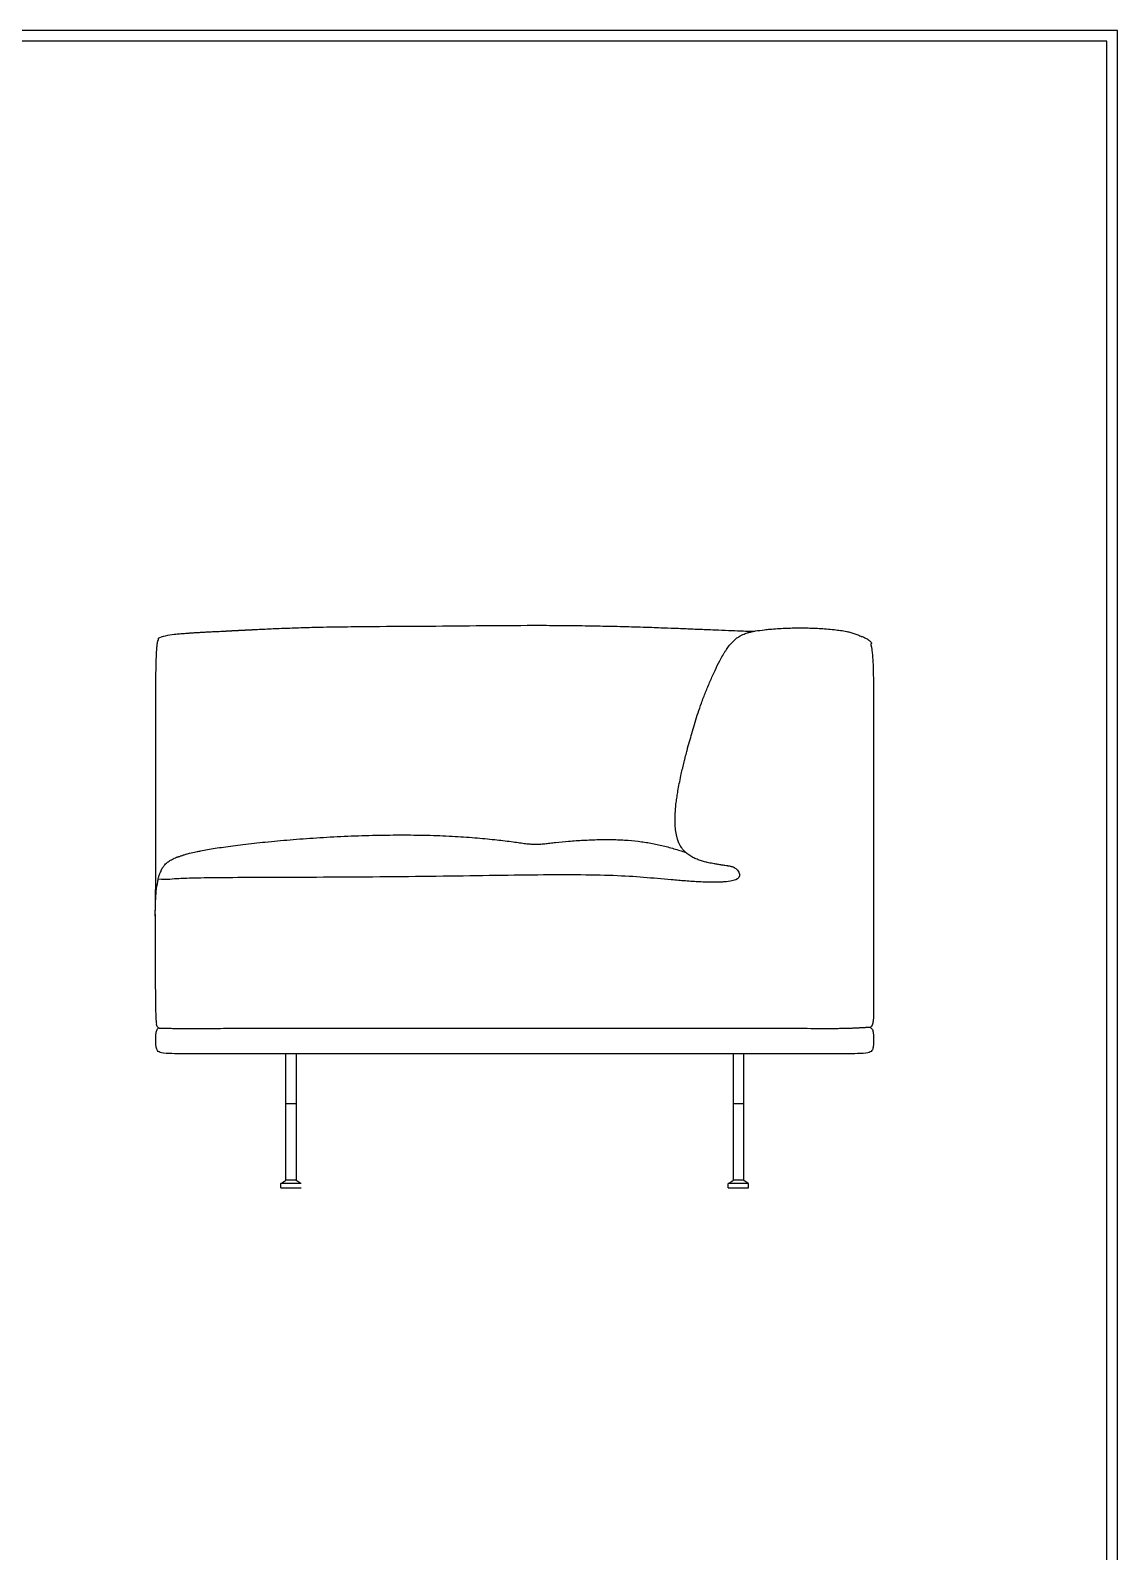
# Model space of a CAD drawing. Header units: millimetres. Extents: x 0 to 2575, y 0 to 3642.
# Drawn here: x 1288 to 2575, y 1840 to 3642 of the extents above; entities that cross this region are included whole.
import ezdxf

# ---------------------------------------------------------------- set-up
doc = ezdxf.new("R2010")
doc.units = ezdxf.units.MM
doc.layers.add('4513 Delphi Corner module 85 x 85 cm', color=7, linetype='Continuous', true_color=0x000000)

msp = doc.modelspace()

# ---------------------------------------------------------------- linework, layer by layer
at = {"layer": '4513 Delphi Corner module 85 x 85 cm'}
for points in [[(0, 0), (2575.1, 0), (2575.1, 3641.9), (0, 3641.9)], [(12.8, 12.8), (2562.3, 12.8), (2562.3, 3629.1), (12.8, 3629.1)]]:
    msp.add_lwpolyline(points, close=True, dxfattribs=at)
at = {"layer": '4513 Delphi Corner module 85 x 85 cm', "color": 178, "lineweight": -3, "true_color": 0x000000}
for points in [[(2172.3, 2933.4), (2174.5, 2933.6), (2176.7, 2933.7), (2178.9, 2933.8), (2181.1, 2933.9), (2183.3, 2934), (2185.5, 2934.1), (2187.7, 2934.1), (2189.9, 2934.2), (2192, 2934.2), (2194.2, 2934.3), (2196.3, 2934.3), (2198.4, 2934.3), (2200.5, 2934.3), (2202.5, 2934.3), (2204.6, 2934.3), (2206.6, 2934.2), (2208.6, 2934.2), (2210.5, 2934.1), (2212.4, 2934.1), (2214.3, 2934), (2216.2, 2933.9), (2218, 2933.9), (2219.8, 2933.8), (2221.5, 2933.7)], [(2254.3, 2930), (2255.5, 2929.7), (2256.7, 2929.4), (2257.9, 2929.1), (2259.2, 2928.8), (2260.4, 2928.5), (2261.6, 2928.1), (2262.8, 2927.8), (2264, 2927.4), (2265.2, 2926.9), (2266.4, 2926.5), (2267.6, 2926), (2268.8, 2925.5), (2270, 2924.9), (2271.1, 2924.4), (2271.2, 2924.3), (2271.5, 2924.2), (2272, 2924.1), (2272.6, 2923.9), (2273.6, 2923.5), (2274.6, 2923.1), (2275.6, 2922.6), (2276.5, 2922.1), (2277.5, 2921.6), (2278.4, 2921.1), (2279.2, 2920.6), (2279.6, 2920.3), (2280, 2920), (2280.7, 2919.5), (2281.4, 2919), (2281.9, 2918.5), (2282.4, 2918.1), (2282.8, 2917.6)], [(1882.4, 2459.6), (1861.1, 2459.6), (1760.1, 2459.6)]]:
    msp.add_lwpolyline(points, dxfattribs=at)
for points, knots in [([(1759.8, 2936.4), (1780.8, 2936.6), (1802.4, 2936.8), (1843.4, 2937.2), (1863.5, 2937.3), (1883.5, 2937.3)], [348.798368, 348.798368, 348.798368, 348.798368, 412.183515, 412.183515, 472.496619, 472.496619, 472.496619, 472.496619]), ([(1883.5, 2937.3), (1894.2, 2937.3), (1903.8, 2937.3), (1922.9, 2937.1), (1932.4, 2937), (1951.1, 2936.8), (1960.4, 2936.6), (1977.7, 2936.2), (1987.2, 2936), (1996.2, 2935.8)], [472.496619, 472.496619, 472.496619, 472.496619, 493.548976, 493.548976, 519.283324, 519.283324, 550.807735, 550.807735, 585.287342, 585.287342, 585.287342, 585.287342]), ([(1465.5, 2927.5), (1465.7, 2927.5), (1465.9, 2927.5), (1466.1, 2927.5), (1467.3, 2927.6), (1468.4, 2927.7), (1469.6, 2927.8), (1469.8, 2927.8), (1469.9, 2927.8), (1470.1, 2927.8), (1471.2, 2927.9), (1472.3, 2928), (1473.4, 2928.1), (1474, 2928.1), (1474.7, 2928.2), (1475.4, 2928.2), (1476.1, 2928.3), (1476.8, 2928.3), (1477.4, 2928.3), (1478.9, 2928.4), (1480.3, 2928.5), (1481.7, 2928.6), (1481.8, 2928.6), (1481.8, 2928.6), (1481.8, 2928.6), (1483.4, 2928.7), (1485, 2928.8), (1486.6, 2928.9), (1487.4, 2928.9), (1488.2, 2929), (1489.1, 2929), (1490, 2929.1), (1490.8, 2929.1), (1491.7, 2929.2), (1493.6, 2929.3), (1495.4, 2929.4), (1497.2, 2929.5), (1497.4, 2929.5), (1497.5, 2929.5), (1497.6, 2929.5), (1499.4, 2929.6), (1501.3, 2929.7), (1503.2, 2929.8), (1504.6, 2929.8), (1506, 2929.9), (1507.3, 2930), (1508.1, 2930), (1508.8, 2930.1), (1509.5, 2930.1), (1511.8, 2930.2), (1514, 2930.3), (1516.3, 2930.4)], [111.558312, 111.558312, 111.558312, 111.558312, 112.558312, 112.558312, 112.558312, 113.558312, 113.558312, 113.558312, 114.558312, 114.558312, 114.558312, 115.558312, 115.558312, 115.558312, 116.558312, 116.558312, 116.558312, 117.558312, 117.558312, 117.558312, 118.558312, 118.558312, 118.558312, 119.558312, 119.558312, 119.558312, 120.558312, 120.558312, 120.558312, 121.558312, 121.558312, 121.558312, 122.558312, 122.558312, 122.558312, 123.558312, 123.558312, 123.558312, 124.558312, 124.558312, 124.558312, 125.558312, 125.558312, 125.558312, 126.558312, 126.558312, 126.558312, 127.558312, 127.558312, 127.558312, 128.558312, 128.558312, 128.558312, 128.558312]), ([(1551.2, 2932.2), (1552.8, 2932.3), (1554.6, 2932.4), (1559.3, 2932.6), (1562.5, 2932.8), (1568.7, 2933), (1571.9, 2933.2), (1578.3, 2933.5), (1581.5, 2933.6), (1591.4, 2934), (1598.4, 2934.2), (1612, 2934.7), (1619.2, 2934.9), (1626.1, 2935.1)], [136.558312, 136.558312, 136.558312, 136.558312, 142.986745, 142.986745, 153.037382, 153.037382, 163.015232, 163.015232, 173.07378, 173.07378, 193.465435, 193.465435, 214.68314, 214.68314, 214.68314, 214.68314]), ([(1626.1, 2935.1), (1637.2, 2935.3), (1647.9, 2935.5), (1670.1, 2935.8), (1681.4, 2935.9), (1714.6, 2936.2), (1737.8, 2936.3), (1759.8, 2936.4)], [214.68314, 214.68314, 214.68314, 214.68314, 248.292263, 248.292263, 282.231334, 282.231334, 348.798368, 348.798368, 348.798368, 348.798368]), ([(1996.2, 2935.8), (2005.2, 2935.5), (2014.3, 2935.2), (2027, 2934.8), (2030.6, 2934.6), (2039.6, 2934.3), (2044.9, 2934.1), (2053.5, 2933.8), (2056.6, 2933.7), (2065.5, 2933.3), (2071, 2933.1), (2080, 2932.7), (2082.9, 2932.6), (2088.3, 2932.4), (2091.8, 2932.2), (2095.7, 2932.1)], [585.287342, 585.287342, 585.287342, 585.287342, 611.757976, 611.757976, 622.363936, 622.363936, 638.009748, 638.009748, 647.378856, 647.378856, 664.090974, 664.090974, 673.830733, 673.830733, 685.501513, 685.501513, 685.501513, 685.501513]), ([(2102.3, 2931.8), (2107.7, 2931.6), (2113.1, 2931.4), (2122.7, 2931), (2127.2, 2930.8), (2135.6, 2930.5), (2138.9, 2930.4), (2142.4, 2930.2), (2143.3, 2930.2), (2144.2, 2930.2)], [692.16163, 692.16163, 692.16163, 692.16163, 709.693991, 709.693991, 723.154005, 723.154005, 733.544946, 733.544946, 736.679322, 736.679322, 736.679322, 736.679322]), ([(2103.9, 2895.2), (2104.5, 2896.3), (2105.1, 2897.4), (2106.9, 2900.6), (2108, 2902.6), (2109.8, 2905.5), (2110.4, 2906.4), (2112.1, 2908.9), (2113.2, 2910.5), (2116, 2914.3), (2117.7, 2916.2), (2120.4, 2919), (2121.4, 2919.9), (2123.1, 2921.3), (2123.7, 2921.8), (2124.3, 2922.3)], [390.483033, 390.483033, 390.483033, 390.483033, 394.272349, 394.272349, 401.188757, 401.188757, 404.39308, 404.39308, 410.376284, 410.376284, 419.253912, 419.253912, 425.351377, 425.351377, 429.685725, 429.685725, 429.685725, 429.685725]), ([(2124.3, 2922.3), (2124.9, 2922.7), (2125.5, 2923.1), (2126.7, 2923.9), (2127.4, 2924.3), (2129.2, 2925.4), (2130.3, 2925.9), (2133.2, 2927.2), (2135, 2927.9), (2137.3, 2928.6), (2137.9, 2928.7), (2138.9, 2929), (2139.2, 2929.1), (2139.8, 2929.2), (2140.2, 2929.3), (2141.1, 2929.5), (2141.8, 2929.7), (2143.7, 2930.1), (2145, 2930.3), (2146.4, 2930.6)], [429.685725, 429.685725, 429.685725, 429.685725, 434.06521, 434.06521, 439.984706, 439.984706, 450.689977, 450.689977, 472.2183, 472.2183, 480.438219, 480.438219, 484.637492, 484.637492, 488.896591, 488.896591, 497.450469, 497.450469, 514.323792, 514.323792, 514.323792, 514.323792]), ([(2146.4, 2930.6), (2149.6, 2931.1), (2153, 2931.6), (2158.9, 2932.3), (2161, 2932.5), (2166, 2933), (2168.9, 2933.2), (2172.3, 2933.4)], [514.323792, 514.323792, 514.323792, 514.323792, 553.232379, 553.232379, 573.023123, 573.023123, 593.838932, 593.838932, 593.838932, 593.838932]), ([(2239.4, 2932.2), (2241.9, 2931.9), (2244.5, 2931.6), (2249.5, 2930.9), (2251.9, 2930.5), (2254.3, 2930)], [636.181856, 636.181856, 636.181856, 636.181856, 643.868706, 643.868706, 651.493835, 651.493835, 651.493835, 651.493835]), ([(1436.4, 2891.4), (1436.5, 2894.1), (1436.6, 2896.7), (1436.8, 2902.1), (1436.9, 2905.1), (1437.1, 2907.8), (1437.1, 2908.1), (1437.1, 2908.5), (1437.2, 2908.8), (1437.2, 2909.1), (1437.2, 2909.4), (1437.2, 2909.7), (1437.3, 2910), (1437.3, 2910.3), (1437.3, 2910.6), (1437.3, 2910.9), (1437.4, 2911.2), (1437.4, 2911.4), (1437.4, 2911.7), (1437.4, 2912), (1437.5, 2912.2), (1437.5, 2912.5), (1437.5, 2912.7), (1437.5, 2913), (1437.6, 2913.2), (1437.6, 2913.4), (1437.6, 2913.7), (1437.6, 2913.9), (1437.7, 2914.1), (1437.7, 2914.3), (1437.7, 2914.5), (1437.8, 2914.7), (1437.8, 2914.9), (1437.8, 2915.1), (1437.8, 2915.3), (1437.9, 2915.5), (1437.9, 2915.7), (1437.9, 2915.8), (1438, 2916), (1438, 2916.2), (1438, 2916.4), (1438, 2916.5)], [75.875949, 75.875949, 75.875949, 75.875949, 84.093058, 84.093058, 92.869564, 92.869564, 92.869564, 93.869564, 93.869564, 93.869564, 94.869564, 94.869564, 94.869564, 95.869564, 95.869564, 95.869564, 96.869564, 96.869564, 96.869564, 97.869564, 97.869564, 97.869564, 98.869564, 98.869564, 98.869564, 99.869564, 99.869564, 99.869564, 100.869564, 100.869564, 100.869564, 101.869564, 101.869564, 101.869564, 102.869564, 102.869564, 102.869564, 103.869564, 103.869564, 103.869564, 104.869564, 104.869564, 104.869564, 104.869564]), ([(2282.8, 2917.6), (2283.3, 2917.2), (2283.4, 2916.9), (2283.6, 2916.3), (2283.6, 2916.1), (2283.5, 2915.9), (2283.5, 2915.8), (2283.5, 2915.7), (2283.4, 2915.6), (2283.4, 2915.5), (2283.3, 2915.5), (2283.3, 2915.4), (2283.2, 2915.4), (2283.1, 2915.3), (2283.1, 2915.3), (2283, 2915.2), (2283, 2915.1), (2283, 2915.1)], [681.878636, 681.878636, 681.878636, 681.878636, 683.958782, 683.958782, 686.682296, 686.682296, 687.692556, 687.692556, 688.626974, 688.626974, 689.371368, 689.371368, 689.779778, 689.779778, 689.994959, 689.994959, 690.249588, 690.249588, 690.249588, 690.249588]), ([(2283, 2915.1), (2282.9, 2915.1), (2282.9, 2915.1), (2282.9, 2915), (2282.9, 2915), (2282.8, 2914.9), (2282.8, 2914.8), (2282.8, 2914.7), (2282.8, 2914.6), (2282.9, 2914.4), (2282.9, 2914.3), (2283, 2913.8), (2283.1, 2913.5), (2283.2, 2912.9), (2283.3, 2912.6), (2283.5, 2911.9), (2283.5, 2911.7), (2283.6, 2911.5)], [690.249588, 690.249588, 690.249588, 690.249588, 691.3994, 691.3994, 692.703711, 692.703711, 694.088316, 694.088316, 694.470073, 694.470073, 695.083435, 695.083435, 695.772902, 695.772902, 697.07111, 697.07111, 697.853984, 697.853984, 697.853984, 697.853984]), ([(2283.6, 2911.5), (2283.7, 2910.8), (2283.8, 2910.3), (2283.9, 2909.3), (2284, 2908.9), (2284.2, 2907.5), (2284.3, 2906.6), (2284.6, 2903.7), (2284.8, 2901.6), (2285.2, 2895.6), (2285.4, 2891.4), (2285.6, 2887.5)], [697.853984, 697.853984, 697.853984, 697.853984, 699.815311, 699.815311, 700.997343, 700.997343, 703.922373, 703.922373, 709.966473, 709.966473, 722.004682, 722.004682, 722.004682, 722.004682]), ([(1436.1, 2857.7), (1436.1, 2860.8), (1436.1, 2863.7), (1436.1, 2866.6), (1436.2, 2871), (1436.2, 2875.4), (1436.2, 2880.9), (1436.3, 2882.1), (1436.3, 2884.3), (1436.3, 2885.2), (1436.3, 2887.9), (1436.4, 2889.8), (1436.4, 2891.4)], [41.159425, 41.159425, 41.159425, 41.159425, 50.21044, 50.21044, 50.21044, 63.10372, 63.10372, 66.35216, 66.35216, 68.819329, 68.819329, 75.875949, 75.875949, 75.875949, 75.875949]), ([(2082.3, 2845.2), (2083.8, 2849.5), (2085.5, 2853.8), (2088.9, 2862.4), (2090.8, 2866.8), (2094.4, 2875.4), (2096.4, 2879.7), (2100.1, 2887.6), (2102, 2891.5), (2103.9, 2895.2)], [335.956628, 335.956628, 335.956628, 335.956628, 349.713903, 349.713903, 363.960196, 363.960196, 377.833632, 377.833632, 390.483033, 390.483033, 390.483033, 390.483033]), ([(2285.6, 2887.5), (2285.7, 2883.4), (2285.8, 2879.1), (2285.9, 2870.1), (2286, 2865.2), (2286, 2855.2), (2286, 2850.1), (2286.1, 2839.9), (2286.1, 2835), (2286.1, 2830)], [722.004682, 722.004682, 722.004682, 722.004682, 734.5471, 734.5471, 749.315367, 749.315367, 765.098384, 765.098384, 780.921654, 780.921654, 780.921654, 780.921654]), ([(2069, 2802), (2069.8, 2805.4), (2070.7, 2808.4), (2072.6, 2815.4), (2073.6, 2818.9), (2075.8, 2826.1), (2077, 2829.8), (2079.5, 2837.4), (2080.9, 2841.3), (2082.3, 2845.2)], [289.25592, 289.25592, 289.25592, 289.25592, 300.558702, 300.558702, 311.746852, 311.746852, 323.389785, 323.389785, 335.956628, 335.956628, 335.956628, 335.956628]), ([(2058, 2759.3), (2058.5, 2761.6), (2059, 2764), (2059.9, 2767.7), (2060.2, 2768.9), (2061, 2772.5), (2061.6, 2774.9), (2062.5, 2778.5), (2062.8, 2779.7), (2063.7, 2783.3), (2064.3, 2785.7), (2065.3, 2789.3), (2065.6, 2790.5), (2067, 2795.5), (2068, 2798.9), (2069, 2802)], [225.948, 225.948, 225.948, 225.948, 235.150414, 235.150414, 240.001024, 240.001024, 249.869822, 249.869822, 254.865937, 254.865937, 265.276243, 265.276243, 270.945629, 270.945629, 289.25592, 289.25592, 289.25592, 289.25592]), ([(2051.9, 2723.9), (2052, 2724.9), (2052.2, 2726), (2052.5, 2728.4), (2052.6, 2729.6), (2053, 2731.9), (2053.1, 2733), (2053.7, 2736.5), (2054, 2738.8), (2055.4, 2746.7), (2056.6, 2752.6), (2058, 2759.3)], [164.1445, 164.1445, 164.1445, 164.1445, 172.190625, 172.190625, 179.107143, 179.107143, 185.810251, 185.810251, 198.432185, 198.432185, 225.948, 225.948, 225.948, 225.948]), ([(1516.3, 2674.7), (1520, 2675.2), (1523.7, 2675.7), (1531.3, 2676.7), (1535.3, 2677.2), (1539.3, 2677.7), (1548, 2678.8), (1557.1, 2679.8), (1565.7, 2680.6), (1570.5, 2681.1), (1575.3, 2681.6), (1580.1, 2682), (1585, 2682.5), (1590, 2682.9), (1595, 2683.3), (1600.2, 2683.8), (1605.3, 2684.2), (1610.4, 2684.5), (1615.8, 2684.9), (1621.1, 2685.3), (1626.4, 2685.6)], [271.957527, 271.957527, 271.957527, 271.957527, 283.238544, 283.238544, 295.398295, 295.398295, 295.398295, 322.089592, 322.089592, 322.089592, 336.486894, 336.486894, 336.486894, 351.484031, 351.484031, 351.484031, 367.00152, 367.00152, 367.00152, 382.958886, 382.958886, 382.958886, 382.958886]), ([(1626.4, 2685.6), (1631.8, 2686), (1637.2, 2686.3), (1642.6, 2686.6), (1648.2, 2686.9), (1653.7, 2687.2), (1659.2, 2687.4), (1664.7, 2687.7), (1670.3, 2687.9), (1675.9, 2688.1), (1681.4, 2688.3), (1687, 2688.4), (1692.6, 2688.6), (1703.5, 2688.8), (1714.6, 2689), (1725.6, 2689), (1736.2, 2689), (1746.8, 2688.9), (1757.4, 2688.7)], [382.958886, 382.958886, 382.958886, 382.958886, 399.27011, 399.27011, 399.27011, 415.828499, 415.828499, 415.828499, 432.521807, 432.521807, 432.521807, 449.237641, 449.237641, 449.237641, 482.288589, 482.288589, 482.288589, 514.087505, 514.087505, 514.087505, 514.087505]), ([(1757.4, 2688.7), (1767.3, 2688.4), (1777.2, 2688), (1787.1, 2687.5), (1796, 2687), (1805, 2686.4), (1814, 2685.7), (1821.8, 2685.1), (1829.7, 2684.3), (1837.5, 2683.5), (1843.9, 2682.8), (1850.5, 2682), (1857, 2681.2)], [514.087505, 514.087505, 514.087505, 514.087505, 543.796643, 543.796643, 543.796643, 570.765154, 570.765154, 570.765154, 594.379104, 594.379104, 594.379104, 614.01824, 614.01824, 614.01824, 614.01824]), ([(1463.2, 2663.4), (1463.7, 2663.5), (1464.4, 2663.8), (1465.3, 2664.1), (1465.8, 2664.2), (1466.4, 2664.4), (1467.4, 2664.8), (1467.8, 2664.9), (1468.7, 2665.2), (1469.2, 2665.3), (1470.4, 2665.7), (1471, 2665.9), (1471.7, 2666.1), (1471.8, 2666.1), (1472.6, 2666.3), (1473.5, 2666.6), (1476.5, 2667.4), (1478.8, 2668), (1481.9, 2668.7), (1482.9, 2668.9), (1483.8, 2669.1), (1486.2, 2669.6), (1487.7, 2669.9), (1491.7, 2670.7), (1494.5, 2671.2), (1500.2, 2672.2), (1503.3, 2672.7), (1509.6, 2673.7), (1513, 2674.2), (1516.3, 2674.7)], [141.230325, 141.230325, 141.230325, 141.230325, 171.318895, 171.318895, 171.318895, 186.403738, 186.403738, 194.058325, 194.058325, 201.783662, 201.783662, 208.976704, 208.976704, 209.670333, 209.670333, 217.820993, 217.820993, 232.342514, 232.342514, 232.342514, 236.650592, 236.650592, 242.325757, 242.325757, 251.818809, 251.818809, 261.569369, 261.569369, 271.957527, 271.957527, 271.957527, 271.957527]), ([(1909.6, 2680.1), (1914.7, 2680.7), (1919.9, 2681.2), (1925, 2681.6), (1930.8, 2682.1), (1936.6, 2682.5), (1942.4, 2682.8), (1948.5, 2683.1), (1954.6, 2683.4), (1960.6, 2683.5), (1966.6, 2683.7), (1972.6, 2683.7), (1978.6, 2683.5)], [0.000425, 0.000425, 0.000425, 0.000425, 15.524717, 15.524717, 15.524717, 32.948209, 32.948209, 32.948209, 51.172249, 51.172249, 51.172249, 69.109011, 69.109011, 69.109011, 69.109011]), ([(1978.6, 2683.5), (1984.2, 2683.4), (1989.8, 2683.1), (1995.4, 2682.7), (2000.6, 2682.3), (2005.8, 2681.7), (2011.1, 2681), (2013.6, 2680.7), (2016.1, 2680.3), (2018.6, 2679.9), (2021.1, 2679.5), (2023.6, 2679), (2026.1, 2678.5), (2028.5, 2678), (2030.9, 2677.5), (2033.4, 2676.9), (2035.8, 2676.4), (2038.2, 2675.8), (2040.6, 2675.2)], [69.109011, 69.109011, 69.109011, 69.109011, 85.926447, 85.926447, 85.926447, 101.752046, 101.752046, 101.752046, 109.4064, 109.4064, 109.4064, 116.949672, 116.949672, 116.949672, 124.426786, 124.426786, 124.426786, 131.88206, 131.88206, 131.88206, 131.88206]), ([(2040.6, 2675.2), (2043, 2674.6), (2045.4, 2673.9), (2047.8, 2673.2), (2050.2, 2672.6), (2052.6, 2671.9), (2054.9, 2671.1), (2057.3, 2670.4), (2059.6, 2669.7), (2061.9, 2669), (2062.4, 2668.8), (2062.9, 2668.7), (2063.3, 2668.5)], [131.88206, 131.88206, 131.88206, 131.88206, 139.34129, 139.34129, 139.34129, 146.757583, 146.757583, 146.757583, 154.064665, 154.064665, 154.064665, 155.58817, 155.58817, 155.58817, 155.58817]), ([(2067.4, 2665.3), (2065.7, 2666.4), (2064.3, 2667.6), (2062.6, 2669.2), (2062.2, 2669.6), (2061.3, 2670.5), (2060.9, 2671), (2059.7, 2672.5), (2059, 2673.4), (2058, 2675), (2057.5, 2675.6), (2056.8, 2677), (2056.5, 2677.6), (2056.2, 2678.2), (2056.1, 2678.3), (2055.8, 2678.9), (2055.7, 2679.2), (2055.6, 2679.4)], [116.987914, 116.987914, 116.987914, 116.987914, 123.000451, 123.000451, 125.334987, 125.334987, 128.024679, 128.024679, 134.255211, 134.255211, 140.932183, 140.932183, 149.691094, 149.691094, 152.588797, 152.588797, 163.1445, 163.1445, 163.1445, 163.1445]), ([(1442.4, 2646.3), (1442.4, 2646.4), (1442.4, 2646.4), (1442.4, 2646.5), (1442.4, 2646.5), (1442.4, 2646.5), (1442.4, 2646.5), (1442.4, 2646.5), (1442.4, 2646.5), (1442.4, 2646.5), (1442.4, 2646.6), (1442.4, 2646.6), (1442.4, 2646.6), (1442.4, 2646.6), (1442.4, 2646.6), (1442.4, 2646.7), (1442.4, 2646.7), (1442.4, 2646.8), (1442.5, 2647), (1442.5, 2647), (1442.5, 2647.1), (1442.5, 2647.2), (1442.6, 2647.3), (1442.6, 2647.4), (1442.7, 2647.7), (1442.8, 2647.9), (1443, 2648.4), (1443.2, 2648.8), (1443.5, 2649.2)], [49.689422, 49.689422, 49.689422, 49.689422, 77.769411, 77.769411, 91.385734, 91.385734, 97.374247, 97.374247, 100.368555, 100.368555, 102.826335, 102.826335, 103.411906, 103.411906, 103.708732, 103.708732, 103.877499, 103.877499, 104.071829, 104.071829, 104.071829, 104.585891, 104.585891, 105.326693, 105.326693, 106.743458, 106.743458, 109.798249, 109.798249, 109.798249, 109.798249]), ([(1443.5, 2649.2), (1443.6, 2649.5), (1443.8, 2649.7), (1444.1, 2650.3), (1444.4, 2650.6), (1444.8, 2651.3), (1445.1, 2651.6), (1446.2, 2653.1), (1447.2, 2654.3), (1449.5, 2656.3), (1450.5, 2657.1), (1452.3, 2658.4), (1452.9, 2658.8), (1454.2, 2659.5), (1454.9, 2659.9), (1456.4, 2660.7), (1457.2, 2661.1), (1458.8, 2661.8), (1459.7, 2662.2), (1460.5, 2662.5)], [109.798249, 109.798249, 109.798249, 109.798249, 111.9769, 111.9769, 114.32073, 114.32073, 116.745155, 116.745155, 124.081576, 124.081576, 128.911905, 128.911905, 131.347113, 131.347113, 133.825876, 133.825876, 136.398692, 136.398692, 139.30849, 139.30849, 139.30849, 139.30849]), ([(2087.3, 2656.9), (2085.6, 2657.4), (2083.9, 2657.9), (2080.5, 2658.9), (2078.7, 2659.5), (2075.3, 2660.9), (2073.7, 2661.6), (2070.4, 2663.3), (2068.8, 2664.3), (2067.4, 2665.3)], [95.047574, 95.047574, 95.047574, 95.047574, 100.492515, 100.492515, 105.976201, 105.976201, 111.451626, 111.451626, 116.987914, 116.987914, 116.987914, 116.987914]), ([(2106.1, 2653.3), (2104.7, 2653.6), (2103.3, 2653.8), (2100.9, 2654.1), (2100, 2654.3), (2098.5, 2654.6), (2097.9, 2654.7), (2096.2, 2655), (2095.1, 2655.2), (2093.5, 2655.5), (2092.9, 2655.6), (2091.3, 2656), (2090.2, 2656.3), (2088.5, 2656.7), (2087.9, 2656.8), (2087.3, 2656.9)], [75.492333, 75.492333, 75.492333, 75.492333, 79.846048, 79.846048, 82.568157, 82.568157, 84.581988, 84.581988, 87.945538, 87.945538, 89.69231, 89.69231, 93.250978, 93.250978, 95.047574, 95.047574, 95.047574, 95.047574]), ([(2119.2, 2651.1), (2118.8, 2651.2), (2118.4, 2651.3), (2117.6, 2651.5), (2117.1, 2651.6), (2116, 2651.9), (2115.3, 2652), (2114.3, 2652.2), (2113.9, 2652.2), (2112.5, 2652.4), (2111.4, 2652.6), (2108.8, 2653), (2107.6, 2653.1), (2106.1, 2653.3)], [55.305605, 55.305605, 55.305605, 55.305605, 57.637419, 57.637419, 60.529456, 60.529456, 64.291291, 64.291291, 66.120196, 66.120196, 71.087243, 71.087243, 75.492333, 75.492333, 75.492333, 75.492333]), ([(2121.9, 2649.9), (2121.9, 2649.9), (2121.9, 2649.9), (2121.9, 2649.9), (2121.9, 2649.9), (2121.9, 2649.9), (2121.9, 2649.9), (2121.9, 2649.9), (2121.9, 2649.9), (2121.8, 2650), (2121.7, 2650), (2121.6, 2650.1), (2121.5, 2650.1), (2121.3, 2650.3), (2121.1, 2650.3), (2120.7, 2650.5), (2120.4, 2650.7), (2119.9, 2650.9), (2119.5, 2651), (2119.2, 2651.1)], [46.162709, 46.162709, 46.162709, 46.162709, 46.861564, 46.861564, 46.861564, 47.345008, 47.345008, 47.345008, 49.606198, 49.606198, 50.93548, 50.93548, 51.547614, 51.547614, 51.998026, 51.998026, 53.151366, 53.151366, 55.305605, 55.305605, 55.305605, 55.305605]), ([(1436.6, 2621.9), (1437.2, 2627.1), (1437.7, 2630.4), (1438.6, 2635.2), (1438.9, 2636.8), (1439.6, 2639.6), (1439.9, 2640.9), (1440.3, 2642)], [20.361252, 20.361252, 20.361252, 20.361252, 32.991873, 32.991873, 39.037016, 39.037016, 43.4814, 43.4814, 43.4814, 43.4814]), ([(1440.3, 2642), (1440.6, 2642.8), (1440.9, 2643.6), (1441.4, 2644.6), (1441.5, 2644.9), (1441.9, 2645.4), (1442, 2645.5), (1442.2, 2645.8), (1442.4, 2645.9), (1442.5, 2645.9), (1442.5, 2645.9), (1442.5, 2645.9)], [43.4814, 43.4814, 43.4814, 43.4814, 46.32905, 46.32905, 47.508713, 47.508713, 48.247644, 48.247644, 48.667828, 48.667828, 48.689422, 48.689422, 48.689422, 48.689422]), ([(2108.5, 2633.4), (2106.6, 2633.2), (2102.4, 2633), (2095.5, 2633), (2088, 2633.1), (2077.4, 2633.5), (2063.4, 2634.4), (2052.1, 2635.4), (2046.5, 2635.9)], [2, 2, 2, 2, 2.125, 2.25, 2.375, 2.5, 2.75, 3, 3, 3, 3]), ([(2122.8, 2635.8), (2118.8, 2634.7), (2114.1, 2633.9), (2110.5, 2633.5), (2108.5, 2633.4)], [1, 1, 1, 1, 1.875, 2, 2, 2, 2]), ([(1435.4, 2595.1), (1435.4, 2595), (1435.4, 2594.8), (1435.4, 2594.5), (1435.4, 2594.3)], [-1.998135, -1.998135, -1.998135, -1.998135, -1, 0, 0, 0, 0]), ([(1436.4, 2454.4), (1436.6, 2455.8), (1437, 2458), (1438.4, 2459.8), (1439.1, 2460.4)], [141.435587, 141.435587, 141.435587, 141.435587, 142.435587, 142.983349, 142.983349, 142.983349, 142.983349]), ([(1440.8, 2459.9), (1440.8, 2459.9), (1440.7, 2459.9), (1440.7, 2459.9), (1440.5, 2459.9), (1440.3, 2459.9), (1440.2, 2459.9), (1439.9, 2460), (1439.8, 2460), (1439.7, 2460.1), (1439.6, 2460.1), (1439.6, 2460.1), (1439.6, 2460.1), (1439.5, 2460.1), (1439.5, 2460.1), (1439.4, 2460.2), (1439.4, 2460.2), (1439.3, 2460.2), (1439.3, 2460.2), (1439.3, 2460.2), (1439.3, 2460.2)], [1315.287968, 1315.287968, 1315.287968, 1315.287968, 1316.112922, 1316.112922, 1316.112922, 1322.638985, 1322.638985, 1322.638985, 1336.687722, 1336.687722, 1336.687722, 1342.394597, 1342.394597, 1342.394597, 1354.8429, 1354.8429, 1367.291369, 1367.291369, 1367.291369, 1373.433217, 1373.433217, 1373.433217, 1373.433217]), ([(1443.4, 2459.8), (1443, 2459.8), (1442.7, 2459.8), (1442.4, 2459.8), (1442.4, 2459.8), (1442.4, 2459.8), (1442.3, 2459.8), (1442.2, 2459.8), (1442, 2459.8), (1441.9, 2459.8), (1441.7, 2459.8), (1441.6, 2459.9), (1441.4, 2459.9), (1441.2, 2459.9), (1441, 2459.9), (1440.8, 2459.9)], [1305.05465, 1305.05465, 1305.05465, 1305.05465, 1307.596521, 1307.596521, 1307.596521, 1307.791659, 1307.791659, 1307.791659, 1309.252002, 1309.252002, 1309.252002, 1311.308286, 1311.308286, 1311.308286, 1315.287968, 1315.287968, 1315.287968, 1315.287968]), ([(1444, 2459.8), (1443.8, 2459.8), (1443.6, 2459.8), (1443.5, 2459.8), (1443.5, 2459.8), (1443.4, 2459.8), (1443.4, 2459.8)], [1303.965578, 1303.965578, 1303.965578, 1303.965578, 1304.890741, 1304.890741, 1304.890741, 1305.05465, 1305.05465, 1305.05465, 1305.05465]), ([(1450.5, 2459.6), (1450.2, 2459.6), (1450, 2459.6), (1449.7, 2459.6), (1449.7, 2459.6), (1449.7, 2459.6), (1449.6, 2459.6), (1449.1, 2459.6), (1448.5, 2459.7), (1448, 2459.7), (1447.7, 2459.7), (1447.4, 2459.7), (1447.1, 2459.7), (1447, 2459.7), (1446.9, 2459.7), (1446.8, 2459.7), (1446.7, 2459.7), (1446.7, 2459.7), (1446.6, 2459.7), (1446.3, 2459.7), (1445.9, 2459.7), (1445.5, 2459.7), (1445.5, 2459.7), (1445.4, 2459.7), (1445.4, 2459.7), (1445.2, 2459.7), (1445, 2459.7), (1444.8, 2459.7), (1444.7, 2459.7), (1444.6, 2459.7), (1444.4, 2459.8), (1444.3, 2459.8), (1444.1, 2459.8), (1444, 2459.8)], [1295.840992, 1295.840992, 1295.840992, 1295.840992, 1296.692796, 1296.692796, 1296.692796, 1296.733185, 1296.733185, 1296.733185, 1298.507355, 1298.507355, 1298.507355, 1299.512299, 1299.512299, 1299.512299, 1299.952216, 1299.952216, 1299.952216, 1300.098071, 1300.098071, 1300.098071, 1301.511832, 1301.511832, 1301.511832, 1301.732538, 1301.732538, 1301.732538, 1302.583616, 1302.583616, 1302.583616, 1303.14719, 1303.14719, 1303.14719, 1303.965578, 1303.965578, 1303.965578, 1303.965578]), ([(1460.9, 2459.5), (1460.6, 2459.5), (1460.4, 2459.5), (1460.2, 2459.5), (1458.2, 2459.5), (1456.2, 2459.5), (1454.3, 2459.6), (1454.1, 2459.6), (1453.9, 2459.6), (1453.7, 2459.6), (1452.7, 2459.6), (1451.6, 2459.6), (1450.5, 2459.6)], [1285.288468, 1285.288468, 1285.288468, 1285.288468, 1285.990152, 1285.990152, 1285.990152, 1291.967703, 1291.967703, 1291.967703, 1292.487416, 1292.487416, 1292.487416, 1295.840992, 1295.840992, 1295.840992, 1295.840992]), ([(1487.8, 2459.5), (1485.9, 2459.5), (1483.9, 2459.5), (1482, 2459.5), (1477.1, 2459.5), (1471.5, 2459.5), (1466.7, 2459.5), (1464.8, 2459.5), (1462.8, 2459.5), (1460.9, 2459.5)], [1258.33582, 1258.33582, 1258.33582, 1258.33582, 1264.143482, 1264.143482, 1264.143482, 1279.45526, 1279.45526, 1279.45526, 1285.288468, 1285.288468, 1285.288468, 1285.288468]), ([(1516.3, 2459.6), (1511.6, 2459.5), (1506.8, 2459.5), (1497.3, 2459.5), (1492.6, 2459.5), (1487.8, 2459.5)], [1229.797231, 1229.797231, 1229.797231, 1229.797231, 1244.066521, 1244.066521, 1258.33582, 1258.33582, 1258.33582, 1258.33582]), ([(1626.4, 2459.6), (1603.4, 2459.6), (1580.4, 2459.6), (1557.5, 2459.6), (1543.8, 2459.6), (1530, 2459.6), (1516.3, 2459.6)], [1119.775696, 1119.775696, 1119.775696, 1119.775696, 1188.671638, 1188.671638, 1188.671638, 1229.797231, 1229.797231, 1229.797231, 1229.797231]), ([(2186, 2459.6), (2178.9, 2459.6), (2171.8, 2459.6), (2164.7, 2459.6), (2156.5, 2459.6), (2148.2, 2459.6), (2139.9, 2459.6)], [893.310049, 893.310049, 893.310049, 893.310049, 914.519328, 914.519328, 914.519328, 939.369361, 939.369361, 939.369361, 939.369361]), ([(2220.6, 2459.5), (2214.8, 2459.5), (2209.1, 2459.6), (2197.5, 2459.6), (2191.7, 2459.6), (2186, 2459.6)], [858.658453, 858.658453, 858.658453, 858.658453, 875.984241, 875.984241, 893.310049, 893.310049, 893.310049, 893.310049]), ([(2251.3, 2459.7), (2248.9, 2459.6), (2246.4, 2459.6), (2241.6, 2459.5), (2239.1, 2459.5), (2236.7, 2459.5), (2236, 2459.5), (2235.2, 2459.5), (2234.4, 2459.5)], [827.93514, 827.93514, 827.93514, 827.93514, 835.222011, 835.222011, 842.536786, 842.536786, 842.536786, 844.855344, 844.855344, 844.855344, 844.855344]), ([(2270.2, 2460.4), (2269.7, 2460.4), (2269.3, 2460.3), (2268.8, 2460.3), (2268.6, 2460.3), (2268.5, 2460.3), (2268.3, 2460.3), (2267.9, 2460.3), (2267.5, 2460.3), (2267.1, 2460.2), (2266.5, 2460.2), (2265.9, 2460.2), (2265.2, 2460.1), (2265.2, 2460.1), (2265.2, 2460.1), (2265.2, 2460.1), (2265.1, 2460.1), (2265.1, 2460.1), (2265, 2460.1), (2264.3, 2460.1), (2263.6, 2460.1), (2262.9, 2460), (2261.1, 2460), (2259.3, 2459.9), (2257.6, 2459.8), (2256.9, 2459.8), (2256.2, 2459.8), (2255.5, 2459.8), (2254.1, 2459.7), (2252.7, 2459.7), (2251.3, 2459.7)], [808.708124, 808.708124, 808.708124, 808.708124, 810.179368, 810.179368, 810.179368, 810.688036, 810.688036, 810.688036, 811.910814, 811.910814, 811.910814, 813.891415, 813.891415, 813.891415, 813.951271, 813.951271, 813.951271, 814.094236, 814.094236, 814.094236, 816.2726, 816.2726, 816.2726, 821.663397, 821.663397, 821.663397, 823.754908, 823.754908, 823.754908, 827.93514, 827.93514, 827.93514, 827.93514]), ([(2277.6, 2460.8), (2277.4, 2460.8), (2277.1, 2460.8), (2276.9, 2460.8), (2276.8, 2460.8), (2276.8, 2460.8), (2276.8, 2460.8), (2276.6, 2460.8), (2276.5, 2460.8), (2276.3, 2460.7), (2276, 2460.7), (2275.5, 2460.7), (2275.1, 2460.7), (2275, 2460.7), (2274.9, 2460.7), (2274.9, 2460.6), (2274.8, 2460.6), (2274.6, 2460.6), (2274.5, 2460.6), (2274.2, 2460.6), (2273.9, 2460.6), (2273.6, 2460.6), (2273.5, 2460.6), (2273.4, 2460.6), (2273.3, 2460.5), (2273, 2460.5), (2272.7, 2460.5), (2272.3, 2460.5), (2272.1, 2460.5), (2271.9, 2460.5), (2271.7, 2460.5), (2271.3, 2460.4), (2270.8, 2460.4), (2270.4, 2460.4), (2270.3, 2460.4), (2270.3, 2460.4), (2270.2, 2460.4)], [799.011089, 799.011089, 799.011089, 799.011089, 800.423138, 800.423138, 800.423138, 800.570423, 800.570423, 800.570423, 801.283304, 801.283304, 801.283304, 803.06719, 803.06719, 803.06719, 803.358408, 803.358408, 803.358408, 803.793309, 803.793309, 803.793309, 804.951163, 804.951163, 804.951163, 805.318489, 805.318489, 805.318489, 806.38727, 806.38727, 806.38727, 807.130592, 807.130592, 807.130592, 808.480201, 808.480201, 808.480201, 808.708124, 808.708124, 808.708124, 808.708124]), ([(2280, 2460.8), (2279.8, 2460.8), (2279.6, 2460.8), (2279.4, 2460.9), (2279.1, 2460.9), (2278.9, 2460.9), (2278.6, 2460.8), (2278.5, 2460.8), (2278.5, 2460.8), (2278.5, 2460.8), (2278.3, 2460.8), (2278.1, 2460.8), (2278, 2460.8)], [790.390264, 790.390264, 790.390264, 790.390264, 793.754797, 793.754797, 793.754797, 796.561415, 796.561415, 796.561415, 796.928803, 796.928803, 796.928803, 798.215014, 798.215014, 798.215014, 798.215014]), ([(2282.1, 2461), (2283.3, 2460.3), (2284.1, 2459.4), (2284.7, 2458.5), (2285.3, 2457.2), (2285.6, 2455.8), (2285.8, 2454.4)], [1.098454, 1.098454, 1.098454, 1.098454, 5.07897, 5.07897, 5.07897, 9.368959, 9.368959, 9.368959, 9.368959]), ([(1436.4, 2438.5), (1436.3, 2439.9), (1436.2, 2441.2), (1436.1, 2442.5), (1436.1, 2443.9), (1436.1, 2445.2), (1436.1, 2446.5)], [131.462902, 131.462902, 131.462902, 131.462902, 135.519484, 135.519484, 135.519484, 139.435587, 139.435587, 139.435587, 139.435587]), ([(1441.3, 2431.3), (1439.4, 2432.1), (1438.2, 2433.2), (1437.6, 2434.4), (1436.9, 2435.7), (1436.6, 2437.1), (1436.4, 2438.5)], [122.093943, 122.093943, 122.093943, 122.093943, 127.172913, 127.172913, 127.172913, 131.462902, 131.462902, 131.462902, 131.462902]), ([(2285.8, 2438.5), (2285.6, 2437.1), (2285.3, 2435.7), (2284.7, 2434.4), (2284, 2433.2), (2282.8, 2432.1), (2280.9, 2431.3)], [11.368959, 11.368959, 11.368959, 11.368959, 15.658948, 15.658948, 15.658948, 20.737917, 20.737917, 20.737917, 20.737917]), ([(1486.8, 2429.8), (1469.5, 2429.8), (1459.1, 2429.9), (1452.5, 2430), (1445.9, 2430.2), (1443.2, 2430.6), (1441.3, 2431.3)], [76.41593, 76.41593, 76.41593, 76.41593, 110.728562, 110.728562, 110.728562, 122.093943, 122.093943, 122.093943, 122.093943]), ([(1486.9, 2429.8), (1486.9, 2429.8), (1486.8, 2429.8), (1486.8, 2429.8), (1486.8, 2429.8)], [74.999264, 74.999264, 74.999264, 74.999264, 75.41593, 76.41593, 76.41593, 76.41593, 76.41593]), ([(2235.4, 2429.8), (2235.4, 2429.8), (2235.4, 2429.8), (2235.3, 2429.8), (2235.3, 2429.8)], [66.41593, 66.41593, 66.41593, 66.41593, 67.41593, 67.832597, 67.832597, 67.832597, 67.832597]), ([(2280.9, 2431.3), (2279, 2430.6), (2276.3, 2430.2), (2269.7, 2430), (2263.2, 2429.9), (2252.7, 2429.8), (2235.4, 2429.8)], [20.737917, 20.737917, 20.737917, 20.737917, 32.103298, 32.103298, 32.103298, 66.41593, 66.41593, 66.41593, 66.41593])]:
    msp.add_open_spline(points, degree=3, knots=knots, dxfattribs=at)
for points, degree in [([(1438.4, 2918.4), (1439.1, 2920.3), (1439.4, 2920.8), (1439.4, 2921)], 3), ([(1439.1, 2921.7), (1439.2, 2921.8), (1439.3, 2922), (1439.4, 2922)], 3), ([(1439.4, 2921.1), (1439.3, 2921.3), (1439.1, 2921.4), (1439.1, 2921.7)], 3), ([(1439.4, 2922), (1439.6, 2922.3), (1440, 2922.5), (1440.7, 2922.8)], 3), ([(1439.4, 2921), (1439.4, 2921), (1439.4, 2921.1), (1439.4, 2921.1)], 3), ([(1440.7, 2922.8), (1445.6, 2925), (1454.5, 2926.3), (1459.9, 2926.9)], 3), ([(1459.9, 2926.9), (1461.7, 2927.1), (1463.5, 2927.3), (1465.5, 2927.5)], 3), ([(1516.3, 2930.4), (1519.9, 2930.6), (1523.5, 2930.8)], 2), ([(1523.5, 2930.8), (1526.3, 2931), (1529.2, 2931.1)], 2), ([(1529.2, 2931.1), (1530.2, 2931.2), (1531.1, 2931.2)], 2), ([(1531.1, 2931.2), (1534.9, 2931.4), (1538.7, 2931.6)], 2), ([(1538.7, 2931.6), (1539, 2931.6), (1539.2, 2931.6)], 2), ([(1539.2, 2931.6), (1542.7, 2931.8), (1546.1, 2932)], 2), ([(1546.1, 2932), (1546.9, 2932), (1547.7, 2932.1)], 2), ([(1547.7, 2932.1), (1549.4, 2932.1), (1551.2, 2932.2)], 2), ([(2095.7, 2932.1), (2097.9, 2932), (2100.1, 2931.9), (2102.3, 2931.8)], 3), ([(2221.5, 2933.7), (2227.5, 2933.4), (2233.3, 2932.9), (2239.4, 2932.2)], 3), ([(1438, 2916.5), (1438.1, 2917), (1438.2, 2917.9), (1438.4, 2918.4)], 3), ([(1436.1, 2839.2), (1436.1, 2844.2), (1436.1, 2852.8), (1436.1, 2857.7)], 3), ([(1436.1, 2793.9), (1436.1, 2808.3), (1436.1, 2822), (1436.1, 2839.2)], 3), ([(2286.1, 2830), (2286.1, 2817.2), (2286.1, 2806.3), (2286.1, 2795.9)], 3), ([(1436.1, 2749.3), (1436.1, 2764.5), (1436.1, 2779.6), (1436.1, 2793.9)], 3), ([(2286.1, 2795.9), (2286.1, 2790.7), (2286.1, 2785.6), (2286.1, 2780.5)], 3), ([(2286.1, 2780.5), (2286.1, 2765.1), (2286.1, 2749.3), (2286.1, 2733.8)], 3), ([(1436.1, 2728.5), (1436.1, 2734.1), (1436.1, 2743.8), (1436.1, 2749.3)], 3), ([(1436.1, 2693.1), (1436.1, 2704), (1436.1, 2716), (1436.1, 2728.5)], 3), ([(2055.6, 2679.4), (2050.3, 2690.9), (2050.4, 2710.6), (2051.9, 2723.9)], 3), ([(2286.1, 2733.8), (2286.1, 2718.3), (2286.1, 2703), (2286.1, 2689.6)], 3), ([(1436.1, 2659.7), (1436.1, 2668.6), (1436.1, 2684.2), (1436.1, 2693.1)], 3), ([(2286.1, 2689.6), (2286.1, 2676.2), (2286.1, 2664.5), (2286.1, 2656.2)], 3), ([(1857, 2681.2), (1857, 2681.2), (1857, 2681.2), (1857, 2681.2)], 3), ([(1857, 2681.2), (1859.9, 2680.8), (1865.2, 2680), (1872.4, 2679), (1878.9, 2678.3), (1882.9, 2678.1), (1884.9, 2678)], 3), ([(1884.9, 2678), (1886.8, 2678), (1890.7, 2678.1), (1896.6, 2678.6), (1902.8, 2679.3), (1907.2, 2679.8), (1909.6, 2680.1)], 3), ([(1909.6, 2680.1), (1909.6, 2680.1), (1909.6, 2680.1), (1909.6, 2680.1)], 3), ([(1909.6, 2680.1), (1909.6, 2680.1), (1909.6, 2680.1), (1909.6, 2680.1)], 3), ([(1436.1, 2641.7), (1436.1, 2646), (1436.1, 2651.3), (1436.1, 2659.7)], 3), ([(1460.5, 2662.5), (1461, 2662.6), (1461.4, 2662.8), (1461.9, 2662.9)], 3), ([(1461.9, 2662.9), (1462.3, 2663.1), (1462.8, 2663.2), (1463.2, 2663.4)], 3), ([(2120.6, 2650.6), (2128, 2647.5), (2130.1, 2637.7), (2122.8, 2635.8)], 3), ([(2286.1, 2656.2), (2286.1, 2624.3), (2286.1, 2568.6), (2286.1, 2536.8)], 3), ([(1436, 2629.8), (1436, 2634), (1436.1, 2637.3), (1436.1, 2641.6)], 3), ([(1436.1, 2641.6), (1436.1, 2641.6), (1436.1, 2641.6), (1436.1, 2641.7)], 3), ([(1461.5, 2637.1), (1456.6, 2636.8), (1450.4, 2636.1), (1444.4, 2635.9), (1438.9, 2636.5)], 3), ([(1442.5, 2645.9), (1442.4, 2646.1), (1442.4, 2646.3)], 2), ([(1516.4, 2638.3), (1502.3, 2638.2), (1479.8, 2637.8), (1466.4, 2637.4), (1461.5, 2637.1)], 3), ([(1626.4, 2638.8), (1583.4, 2638.7), (1544.4, 2638.5), (1516.4, 2638.3)], 3), ([(1760.1, 2639.8), (1716.3, 2639.3), (1669.3, 2639), (1626.4, 2638.8)], 3), ([(1881.5, 2641.5), (1844.7, 2641.1), (1803.9, 2640.3), (1760.1, 2639.8)], 3), ([(1977.8, 2640.8), (1951.3, 2641.8), (1918.3, 2641.8), (1881.5, 2641.5)], 3), ([(2046.5, 2635.9), (2035.5, 2636.8), (2014.3, 2638.8), (1991, 2640.3), (1977.8, 2640.8)], 3), ([(1435.4, 2592.7), (1435.5, 2600.8), (1435.6, 2607.9), (1435.7, 2614.1)], 3), ([(1435.7, 2614.1), (1435.8, 2620.3), (1435.9, 2625.5), (1436, 2629.7)], 3), ([(1435.8, 2611.1), (1435.9, 2612.2), (1435.9, 2613.3)], 2), ([(1435.9, 2613.3), (1436, 2614.4), (1436, 2615.5)], 2), ([(1436, 2629.7), (1436, 2629.8), (1436, 2629.8), (1436, 2629.8)], 3), ([(1436, 2615.5), (1436.1, 2615.9), (1436.1, 2616.3)], 2), ([(1436.1, 2616.3), (1436.1, 2617), (1436.2, 2617.7)], 2), ([(1436.2, 2617.7), (1436.3, 2618.7), (1436.4, 2619.8)], 2), ([(1436.4, 2619.8), (1436.5, 2620.9), (1436.6, 2621.9)], 2), ([(1436.6, 2621.9), (1436.6, 2621.9), (1436.6, 2621.9), (1436.6, 2621.9)], 3), ([(1435.4, 2594.6), (1435.3, 2585.6), (1435.2, 2576.1), (1435.1, 2566.4)], 3), ([(1435.4, 2594.6), (1435.4, 2594.6), (1435.4, 2594.6), (1435.4, 2594.6)], 3), ([(1435.5, 2602.5), (1435.6, 2603.4), (1435.6, 2604.4)], 2), ([(1435.5, 2602.1), (1435.5, 2602.3), (1435.5, 2602.5)], 2), ([(1435.5, 2601.2), (1435.5, 2601.7), (1435.5, 2602.1)], 2), ([(1435.5, 2600.3), (1435.5, 2600.8), (1435.5, 2601.2)], 2), ([(1435.5, 2599.7), (1435.5, 2600), (1435.5, 2600.3)], 2), ([(1435.6, 2606.7), (1435.7, 2607.3), (1435.7, 2608)], 2), ([(1435.6, 2604.4), (1435.6, 2605.5), (1435.6, 2606.7)], 2), ([(1435.6, 2604.4), (1435.6, 2604.4), (1435.6, 2604.4)], 2), ([(1435.7, 2608.9), (1435.8, 2610), (1435.8, 2611.1)], 2), ([(1435.7, 2608), (1435.7, 2608.4), (1435.7, 2608.9)], 2), ([(1435.1, 2566.4), (1435.1, 2556.7), (1435.1, 2546.7), (1435.2, 2536.8)], 3), ([(1435.2, 2536.8), (1435.2, 2522.4), (1435.6, 2497.2), (1435.8, 2482.8)], 3), ([(2286.1, 2536.8), (2286.1, 2526.8), (2286.1, 2516.9), (2286.1, 2507.7)], 3), ([(2286.1, 2507.7), (2286.1, 2498.6), (2286.1, 2490.2), (2286.1, 2482.8)], 3), ([(1435.8, 2482.8), (1435.9, 2475.4), (1436, 2468.9), (1436.8, 2465)], 3), ([(2285.7, 2469.7), (2285.5, 2467.9), (2285.3, 2466.3), (2284.8, 2465)], 3), ([(2286.1, 2482.8), (2286.1, 2477.8), (2286.1, 2473.3), (2285.7, 2469.7)], 3), ([(1436.1, 2446.5), (1436.1, 2447.8), (1436.1, 2450.3), (1436.3, 2453), (1436.4, 2454.4)], 3), ([(1439.1, 2460.4), (1438, 2461.3), (1437.3, 2462.7), (1436.8, 2465)], 3), ([(1436.8, 2465), (1436.8, 2465), (1436.8, 2465), (1436.8, 2465)], 3), ([(1439.3, 2460.2), (1439.3, 2460.2), (1439.2, 2460.3), (1439.1, 2460.4)], 3), ([(1651.3, 2459.6), (1643, 2459.6), (1634.7, 2459.6), (1626.4, 2459.6)], 3), ([(1760.1, 2459.6), (1724.6, 2459.6), (1687.1, 2459.6), (1651.3, 2459.6)], 3), ([(1986.8, 2459.6), (1954.9, 2459.6), (1920.2, 2459.6), (1882.4, 2459.6)], 3), ([(2070.9, 2459.6), (2042.9, 2459.6), (2014.8, 2459.6), (1986.8, 2459.6)], 3), ([(2073.4, 2459.6), (2072.6, 2459.6), (2071.7, 2459.6), (2070.9, 2459.6)], 3), ([(2139.9, 2459.6), (2117.7, 2459.6), (2095.6, 2459.6), (2073.4, 2459.6)], 3), ([(2234.4, 2459.5), (2229.8, 2459.5), (2225.2, 2459.5), (2220.6, 2459.5)], 3), ([(2278, 2460.8), (2277.8, 2460.8), (2277.7, 2460.8), (2277.6, 2460.8)], 3), ([(2282.1, 2461), (2281.6, 2460.7), (2280.7, 2460.8), (2280, 2460.8)], 3), ([(2284.8, 2465), (2284.2, 2463.2), (2283.3, 2462), (2282.1, 2461)], 3), ([(2285.8, 2454.4), (2286.1, 2451.6), (2286.1, 2449), (2286.1, 2446.5)], 3), ([(2286.1, 2446.5), (2286.1, 2443.9), (2286.1, 2441.3), (2285.8, 2438.5)], 3), ([(1487.1, 2429.8), (1487, 2429.8), (1486.9, 2429.8), (1486.9, 2429.8)], 3), ([(1650.9, 2429.8), (1617.4, 2429.8), (1552.8, 2429.8), (1504.4, 2429.8), (1487.1, 2429.8)], 3), ([(1590.1, 2376), (1590.1, 2402.9), (1590.1, 2429.8)], 2), ([(1602.1, 2429.8), (1602.1, 2402.9), (1602.1, 2376)], 2), ([(1861.1, 2429.8), (1789.5, 2429.8), (1717.8, 2429.8), (1650.9, 2429.8)], 3), ([(2071.3, 2429.8), (2004.4, 2429.8), (1932.7, 2429.8), (1861.1, 2429.8)], 3), ([(2235.1, 2429.8), (2217.8, 2429.8), (2169.4, 2429.8), (2104.8, 2429.8), (2071.3, 2429.8)], 3), ([(2120.1, 2376), (2120.1, 2402.9), (2120.1, 2429.8)], 2), ([(2132.1, 2429.8), (2132.1, 2402.9), (2132.1, 2376)], 2), ([(2235.3, 2429.8), (2235.3, 2429.8), (2235.2, 2429.8), (2235.1, 2429.8)], 3), ([(1590.1, 2371), (1596.1, 2371), (1602.1, 2371)], 2), ([(1590.1, 2280), (1590.1, 2323), (1590.1, 2366)], 2), ([(1602.1, 2366), (1602.1, 2323), (1602.1, 2280)], 2), ([(2120.1, 2371), (2126.1, 2371), (2132.1, 2371)], 2), ([(2120.1, 2280), (2120.1, 2323), (2120.1, 2366)], 2), ([(2132.1, 2366), (2132.1, 2323), (2132.1, 2280)], 2), ([(1584.1, 2276), (1587.1, 2278), (1590.1, 2280)], 2), ([(1584.1, 2271), (1584.1, 2273.5), (1584.1, 2276)], 2), ([(1608.1, 2276), (1596.1, 2276), (1584.1, 2276)], 2), ([(1584.1, 2271), (1596.1, 2271), (1608.1, 2271)], 2), ([(1602.1, 2280), (1596.1, 2280), (1590.1, 2280)], 2), ([(1608.1, 2276), (1605.1, 2278), (1602.1, 2280)], 2), ([(2114.1, 2276), (2117.1, 2278), (2120.1, 2280)], 2), ([(2114.1, 2271), (2114.1, 2273.5), (2114.1, 2276)], 2), ([(2138.1, 2276), (2126.1, 2276), (2114.1, 2276)], 2), ([(2114.1, 2271), (2126.1, 2271), (2138.1, 2271)], 2), ([(2132.1, 2280), (2126.1, 2280), (2120.1, 2280)], 2), ([(2138.1, 2276), (2135.1, 2278), (2132.1, 2280)], 2), ([(2138.1, 2271), (2138.1, 2273.5), (2138.1, 2276)], 2)]:
    msp.add_open_spline(points, degree=degree, dxfattribs=at)
for points in [[(1590.1, 2371), (1590.1, 2371), (1590.1, 2376)], [(1590.1, 2366), (1590.1, 2371), (1590.1, 2371)], [(1602.1, 2376), (1602.1, 2371), (1602.1, 2371)], [(1602.1, 2371), (1602.1, 2371), (1602.1, 2366)], [(2120.1, 2371), (2120.1, 2371), (2120.1, 2376)], [(2120.1, 2366), (2120.1, 2371), (2120.1, 2371)], [(2132.1, 2376), (2132.1, 2371), (2132.1, 2371)], [(2132.1, 2371), (2132.1, 2371), (2132.1, 2366)]]:
    msp.add_rational_spline(points, [1, 0.707106781187, 1], degree=2, dxfattribs=at)

doc.saveas('drawing.dxf')
